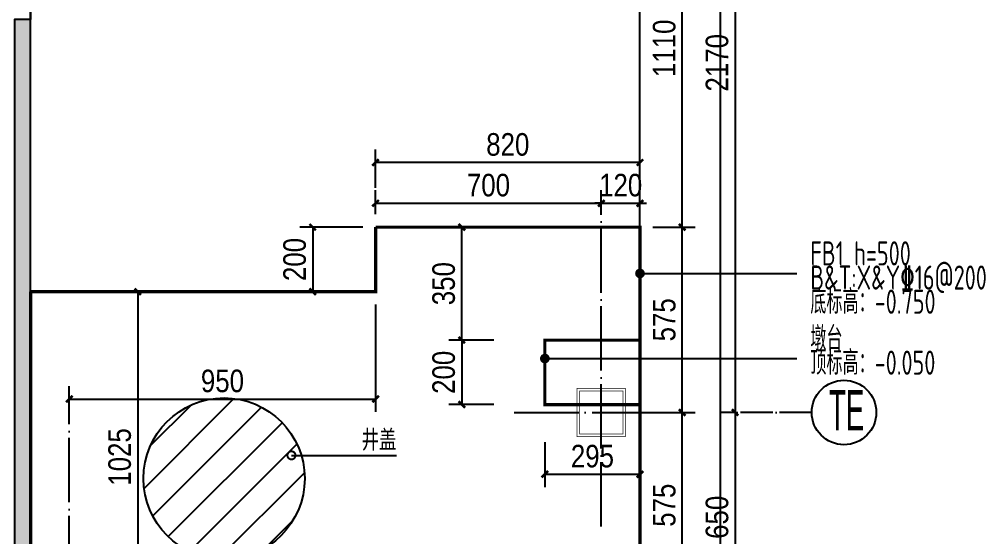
# Model space of a CAD drawing. Extents: x -40040 to 35635, y -182662 to -38118.
# Drawn here: x -5968 to -2971, y -92307 to -90702 of the extents above; entities that cross this region are included whole.
import ezdxf
from ezdxf import colors
from ezdxf.entities.mleader import LeaderData, LeaderLine
from ezdxf.math import Vec2, Vec3

# ---------------------------------------------------------------- set-up
doc = ezdxf.new("R2010")
doc.units = 0
doc.header["$LTSCALE"] = 1000
doc.header["$MEASUREMENT"] = 0
doc.linetypes.add('CENTER', pattern=[2, 1.25, -0.25, 0.25, -0.25])
doc.linetypes.add('DOTE', pattern=[2.42, 2, -0.2, 0.02, -0.2])
doc.layers.add('_0', color=7, linetype='Continuous', lineweight=25)
for name, color, linetype in [('A', 163, 'CENTER'), ('A-ANNO-NOTE', 4, 'Continuous'), ('A-FLOR-STRS', 54, 'Continuous'), ('A-FURN-PATT-251', 251, 'Continuous'), ('A-SECT-005', 5, 'Continuous'), ('A-WALL-FULL', 5, 'Continuous'), ('AXIS', 3, 'Continuous'), ('GL', 131, 'Continuous'), ('JC', 7, 'Continuous'), ('核对', 2, 'Continuous')]:
    doc.layers.add(name, color=color, linetype=linetype)
doc.styles.add('DIM_T3', font='ARIALN.TTF')
doc.styles.get("Standard").update_dxf_attribs({"font": 'tssdengs.shx', "width": 0.7, "bigfont": 'tssdchn.shx'})
doc.dimstyles.new('_TCH_ARCH&&20', dxfattribs={"dimtxt": 70, "dimasz": 20, "dimexe": 40, "dimexo": 40, "dimgap": 20, "dimtad": 1, "dimdec": 0, "dimzin": 0, "dimdsep": 46, "dimtxsty": 'DIM_T3', "dimblk": 'ARCHTICK', "dimcen": 0.09, "dimclrd": 6, "dimclre": 6, "dimclrt": 6, "dimazin": 2, "dimtfac": 1, "dimtdec": 0, "dimtix": 1, "dimtmove": 2, "dimatfit": 3, "dimfxl": 100, "dimfxlon": 1, "dimtolj": 1, "dimtzin": 0, "dimarcsym": 0})

# ---------------------------------------------------------------- blocks, each defined once
blk = doc.blocks.new('basesisi')
at = {"layer": 'A-FURN-PATT-251'}
h = blk.add_hatch(color=256, dxfattribs=at)
h.dxf.hatch_style = 1
h.paths.add_polyline_path([(28193.4, -83147.1), (27933.4, -83147.1), (27933.4, -83197.1), (28243.4, -83197.1), (28243.4, -78867.1), (28193.4, -78867.1)])
blk.add_line((28243.4, -78267.1), (28243.4, -78867.1), dxfattribs=at)
blk.add_lwpolyline([(28193.4, -83147.1), (27933.4, -83147.1), (27933.4, -83197.1), (28243.4, -83197.1), (28243.4, -78867.1), (28193.4, -78867.1), (28193.4, -83147.1)], dxfattribs=at)
blk = doc.blocks.new('_ArchTick')
at = {"color": 0, "linetype": 'ByBlock', "const_width": 0.4}
blk.add_lwpolyline([(-0.5, -0.5), (0.5, 0.5)], dxfattribs=at)
blk = doc.blocks.new('*D885')
at = {"layer": 'Defpoints', "color": 0, "transparency": 16777216}
for p in [(-4088.3, -116921.7), (-3912.3, -116921.7), (-4043.3, -117497.2)]:
    blk.add_point(p, dxfattribs=at)
at = {"layer": 'JC', "color": 6, "lineweight": -2, "transparency": 16777216}
for p, q in [((-4048.3, -116921.7), (-3872.3, -116921.7)), ((-3912.3, -117497.2), (-3912.3, -116921.7)), ((-4003.3, -117497.2), (-3872.3, -117497.2))]:
    blk.add_line(p, q, dxfattribs=at)
at = {"layer": 'JC', "color": 6, "lineweight": -2, "transparency": 16777216, "xscale": 20, "yscale": 20, "zscale": 20}
for p, rotation in [((-3912.3, -116921.7), 90), ((-3912.3, -117497.2), 270)]:
    blk.add_blockref('_ArchTick', p, dxfattribs=dict(at, rotation=rotation))
at = {"layer": 'JC', "color": 6, "transparency": 16777216, "insert": (-3967.8, -117209.5), "char_height": 70, "attachment_point": 5, "rotation": 90, "style": 'DIM_T3'}
blk.add_mtext('\\A1;575', dxfattribs=at)
blk = doc.blocks.new('*D886')
at = {"layer": 'Defpoints', "color": 0, "transparency": 16777216}
for p in [(-4043.3, -116346.7), (-3912.3, -116346.7), (-4088.3, -116921.7)]:
    blk.add_point(p, dxfattribs=at)
at = {"layer": 'JC', "color": 6, "lineweight": -2, "transparency": 16777216}
for p, q in [((-4003.3, -116346.7), (-3872.3, -116346.7)), ((-3912.3, -116921.7), (-3912.3, -116346.7)), ((-4048.3, -116921.7), (-3872.3, -116921.7))]:
    blk.add_line(p, q, dxfattribs=at)
at = {"layer": 'JC', "color": 6, "lineweight": -2, "transparency": 16777216, "xscale": 20, "yscale": 20, "zscale": 20}
for p, rotation in [((-3912.3, -116346.7), 90), ((-3912.3, -116921.7), 270)]:
    blk.add_blockref('_ArchTick', p, dxfattribs=dict(at, rotation=rotation))
at = {"layer": 'JC', "color": 6, "transparency": 16777216, "insert": (-3967.8, -116634.2), "char_height": 70, "attachment_point": 5, "rotation": 90, "style": 'DIM_T3'}
blk.add_mtext('\\A1;575', dxfattribs=at)
blk = doc.blocks.new('*D887')
at = {"layer": 'Defpoints', "color": 0, "transparency": 16777216}
for p in [(-4212.8, -115236.7), (-3912.3, -115236.7), (-4043.3, -116346.7)]:
    blk.add_point(p, dxfattribs=at)
at = {"layer": 'JC', "color": 6, "lineweight": -2, "transparency": 16777216}
for p, q in [((-4172.8, -115236.7), (-3872.3, -115236.7)), ((-3912.3, -116346.7), (-3912.3, -115236.7)), ((-4003.3, -116346.7), (-3872.3, -116346.7))]:
    blk.add_line(p, q, dxfattribs=at)
at = {"layer": 'JC', "color": 6, "lineweight": -2, "transparency": 16777216, "xscale": 20, "yscale": 20, "zscale": 20}
for p, rotation in [((-3912.3, -115236.7), 90), ((-3912.3, -116346.7), 270)]:
    blk.add_blockref('_ArchTick', p, dxfattribs=dict(at, rotation=rotation))
at = {"layer": 'JC', "color": 6, "transparency": 16777216, "insert": (-3968, -115791.7), "char_height": 70, "attachment_point": 5, "rotation": 90, "style": 'DIM_T3'}
blk.add_mtext('\\A1;1110', dxfattribs=at)
blk = doc.blocks.new('*D893')
at = {"layer": 'Defpoints', "color": 0, "transparency": 16777216}
for p in [(-4863.3, -116146.1), (-4863.3, -116264.5), (-4043.3, -116264.5)]:
    blk.add_point(p, dxfattribs=at)
at = {"layer": 'JC', "color": 6, "lineweight": -2, "transparency": 16777216}
for p, q in [((-4863.3, -116224.5), (-4863.3, -116106.1)), ((-4043.3, -116224.5), (-4043.3, -116106.1)), ((-4043.3, -116146.1), (-4863.3, -116146.1))]:
    blk.add_line(p, q, dxfattribs=at)
at = {"layer": 'JC', "color": 6, "lineweight": -2, "transparency": 16777216, "xscale": 20, "yscale": 20, "zscale": 20, "rotation": 180}
blk.add_blockref('_ArchTick', (-4863.3, -116146.1), dxfattribs=at)
at = {"layer": 'JC', "color": 6, "lineweight": -2, "transparency": 16777216, "xscale": 20, "yscale": 20, "zscale": 20}
blk.add_blockref('_ArchTick', (-4043.3, -116146.1), dxfattribs=at)
at = {"layer": 'JC', "color": 6, "transparency": 16777216, "insert": (-4453.3, -116090.4), "char_height": 70, "attachment_point": 5, "style": 'DIM_T3'}
blk.add_mtext('\\A1;820', dxfattribs=at)
blk = doc.blocks.new('*D904')
at = {"layer": 'Defpoints', "color": 0, "transparency": 16777216}
for p in [(-4863.3, -116346.7), (-5058.5, -116547.2), (-4863.3, -116547.2)]:
    blk.add_point(p, dxfattribs=at)
at = {"layer": 'JC', "color": 6, "lineweight": -2, "transparency": 16777216}
for p, q in [((-4903.3, -116346.7), (-5098.5, -116346.7)), ((-5058.5, -116346.7), (-5058.5, -116547.2)), ((-4903.3, -116547.2), (-5098.5, -116547.2))]:
    blk.add_line(p, q, dxfattribs=at)
at = {"layer": 'JC', "color": 6, "lineweight": -2, "transparency": 16777216, "xscale": 20, "yscale": 20, "zscale": 20}
for p, rotation in [((-5058.5, -116346.7), 90), ((-5058.5, -116547.2), 270)]:
    blk.add_blockref('_ArchTick', p, dxfattribs=dict(at, rotation=rotation))
at = {"layer": 'JC', "color": 6, "transparency": 16777216, "insert": (-5114.2, -116447), "char_height": 70, "attachment_point": 5, "rotation": 90, "style": 'DIM_T3'}
blk.add_mtext('\\A1;200', dxfattribs=at)
blk = doc.blocks.new('*D896')
at = {"layer": 'Defpoints', "color": 0, "transparency": 16777216}
for p in [(-4863.3, -116547.2), (-4863.3, -116880), (-5813.3, -116997.2)]:
    blk.add_point(p, dxfattribs=at)
at = {"layer": 'JC', "color": 6, "lineweight": -2, "transparency": 16777216}
for p, q in [((-4863.3, -116587.2), (-4863.3, -116920)), ((-5813.3, -116957.2), (-5813.3, -116840)), ((-5813.3, -116880), (-4863.3, -116880))]:
    blk.add_line(p, q, dxfattribs=at)
at = {"layer": 'JC', "color": 6, "lineweight": -2, "transparency": 16777216, "xscale": 20, "yscale": 20, "zscale": 20, "rotation": 180}
blk.add_blockref('_ArchTick', (-5813.3, -116880), dxfattribs=at)
at = {"layer": 'JC', "color": 6, "lineweight": -2, "transparency": 16777216, "xscale": 20, "yscale": 20, "zscale": 20}
blk.add_blockref('_ArchTick', (-4863.3, -116880), dxfattribs=at)
at = {"layer": 'JC', "color": 6, "transparency": 16777216, "insert": (-5338.3, -116824.3), "char_height": 70, "attachment_point": 5, "style": 'DIM_T3'}
blk.add_mtext('\\A1;950', dxfattribs=at)
blk = doc.blocks.new('*D897')
at = {"layer": 'Defpoints', "color": 0, "transparency": 16777216}
for p in [(-5687.9, -116547.2), (-5687.9, -117572.2), (-5601, -117572.2)]:
    blk.add_point(p, dxfattribs=at)
at = {"layer": 'JC', "color": 6, "lineweight": -2, "transparency": 16777216}
for p, q in [((-5647.9, -116547.2), (-5561, -116547.2)), ((-5601, -116547.2), (-5601, -117572.2)), ((-5647.9, -117572.2), (-5561, -117572.2))]:
    blk.add_line(p, q, dxfattribs=at)
at = {"layer": 'JC', "color": 6, "lineweight": -2, "transparency": 16777216, "xscale": 20, "yscale": 20, "zscale": 20}
for p, rotation in [((-5601, -116547.2), 90), ((-5601, -117572.2), 270)]:
    blk.add_blockref('_ArchTick', p, dxfattribs=dict(at, rotation=rotation))
at = {"layer": 'JC', "color": 6, "transparency": 16777216, "insert": (-5656.8, -117059.7), "char_height": 70, "attachment_point": 5, "rotation": 90, "style": 'DIM_T3'}
blk.add_mtext('\\A1;1025', dxfattribs=at)
blk = doc.blocks.new('*D871')
at = {"layer": 'Defpoints', "color": 0, "transparency": 16777216}
for p in [(-4163.3, -116272.4), (-4863.3, -116346.7), (-4163.3, -116346.7)]:
    blk.add_point(p, dxfattribs=at)
at = {"layer": 'JC', "color": 6, "lineweight": -2, "transparency": 16777216}
for p, q in [((-4863.3, -116306.7), (-4863.3, -116232.4)), ((-4163.3, -116306.7), (-4163.3, -116232.4)), ((-4863.3, -116272.4), (-4163.3, -116272.4))]:
    blk.add_line(p, q, dxfattribs=at)
at = {"layer": 'JC', "color": 6, "lineweight": -2, "transparency": 16777216, "xscale": 20, "yscale": 20, "zscale": 20, "rotation": 180}
blk.add_blockref('_ArchTick', (-4863.3, -116272.4), dxfattribs=at)
at = {"layer": 'JC', "color": 6, "lineweight": -2, "transparency": 16777216, "xscale": 20, "yscale": 20, "zscale": 20}
blk.add_blockref('_ArchTick', (-4163.3, -116272.4), dxfattribs=at)
at = {"layer": 'JC', "color": 6, "transparency": 16777216, "insert": (-4513.3, -116216.7), "char_height": 70, "attachment_point": 5, "style": 'DIM_T3'}
blk.add_mtext('\\A1;700', dxfattribs=at)
blk = doc.blocks.new('*D872')
at = {"layer": 'Defpoints', "color": 0, "transparency": 16777216}
for p in [(-4043.3, -116272.4), (-4163.3, -116346.7), (-4043.3, -116357)]:
    blk.add_point(p, dxfattribs=at)
at = {"layer": 'JC', "color": 6, "lineweight": -2, "transparency": 16777216}
for p, q in [((-4163.3, -116306.7), (-4163.3, -116232.4)), ((-4043.3, -116317), (-4043.3, -116232.4)), ((-4163.3, -116272.4), (-4183.3, -116272.4)), ((-4163.3, -116272.4), (-4043.3, -116272.4)), ((-4043.3, -116272.4), (-4023.3, -116272.4))]:
    blk.add_line(p, q, dxfattribs=at)
at = {"layer": 'JC', "color": 6, "lineweight": -2, "transparency": 16777216, "xscale": 20, "yscale": 20, "zscale": 20}
blk.add_blockref('_ArchTick', (-4163.3, -116272.4), dxfattribs=at)
at = {"layer": 'JC', "color": 6, "lineweight": -2, "transparency": 16777216, "xscale": 20, "yscale": 20, "zscale": 20, "rotation": 180}
blk.add_blockref('_ArchTick', (-4043.3, -116272.4), dxfattribs=at)
at = {"layer": 'JC', "color": 6, "transparency": 16777216, "insert": (-4103.3, -116216.7), "char_height": 70, "attachment_point": 5, "style": 'DIM_T3'}
blk.add_mtext('\\A1;120', dxfattribs=at)
blk = doc.blocks.new('*D841')
at = {"layer": 'Defpoints', "color": 0, "transparency": 16777216}
for p in [(-4213.8, -114751.7), (-3748.4, -116921.7), (-3748.4, -116921.7)]:
    blk.add_point(p, dxfattribs=at)
at = {"layer": '核对', "color": 6, "lineweight": -2, "transparency": 16777216}
for p, q in [((-3848.4, -114751.7), (-3708.4, -114751.7)), ((-3748.4, -114751.7), (-3748.4, -116921.7)), ((-3748.4, -116921.7), (-3788.4, -116921.7))]:
    blk.add_line(p, q, dxfattribs=at)
at = {"layer": '核对', "color": 6, "lineweight": -2, "transparency": 16777216, "xscale": 20, "yscale": 20, "zscale": 20}
for p, rotation in [((-3748.4, -114751.7), 90), ((-3748.4, -116921.7), 270)]:
    blk.add_blockref('_ArchTick', p, dxfattribs=dict(at, rotation=rotation))
at = {"layer": '核对', "color": 6, "transparency": 16777216, "insert": (-3804.1, -115836.7), "char_height": 70, "attachment_point": 5, "rotation": 90, "style": 'DIM_T3'}
blk.add_mtext('\\A1;2170', dxfattribs=at)
blk = doc.blocks.new('*D842')
at = {"layer": 'Defpoints', "color": 0, "transparency": 16777216}
for p in [(-3748.4, -116921.7), (-3748.4, -117572.2), (-3748.4, -117572.2)]:
    blk.add_point(p, dxfattribs=at)
at = {"layer": '核对', "color": 6, "lineweight": -2, "transparency": 16777216}
for p, q in [((-3748.4, -116921.7), (-3788.4, -116921.7)), ((-3748.4, -116921.7), (-3748.4, -117572.2)), ((-3748.4, -117572.2), (-3788.4, -117572.2))]:
    blk.add_line(p, q, dxfattribs=at)
at = {"layer": '核对', "color": 6, "lineweight": -2, "transparency": 16777216, "xscale": 20, "yscale": 20, "zscale": 20}
for p, rotation in [((-3748.4, -116921.7), 90), ((-3748.4, -117572.2), 270)]:
    blk.add_blockref('_ArchTick', p, dxfattribs=dict(at, rotation=rotation))
at = {"layer": '核对', "color": 6, "transparency": 16777216, "insert": (-3804.1, -117247), "char_height": 70, "attachment_point": 5, "rotation": 90, "style": 'DIM_T3'}
blk.add_mtext('\\A1;650', dxfattribs=at)
blk = doc.blocks.new('00')
at = {"layer": 'A', "ltscale": 0.3}
for p, q in [((28518.3, -127585.9), (28518.3, -113480.5)), ((30408.3, -127585.9), (30408.3, -113480.5))]:
    blk.add_line(p, q, dxfattribs=at)
blk = doc.blocks.new('shuijinnb')
at = {"layer": 'A-SECT-005'}
h = blk.add_hatch(dxfattribs=at)
h.set_pattern_fill('ANSI31', color=1, scale=50)
h.set_pattern_definition([(45, (-46462.45, 1104.22), (-56.1266, 56.1266), [])])
edge = h.paths.add_edge_path()
edge.add_arc((-5333.3, -117126.7), 250, 0, 360)
edge = h.paths.add_edge_path()
edge.add_arc((-5693.3, -123676.7), 250, 0, 360)
edge = h.paths.add_edge_path()
edge.add_arc((-5143.3, -124276.7), 250, 0, 360)
at = {"layer": 'A-SECT-005', "color": 1}
blk.add_circle((-5333.3, -117126.7), 250, dxfattribs=at)
blk = doc.blocks.new('*D94')
at = {"layer": 'Defpoints', "color": 0, "transparency": 16777216}
for p in [(-4338.3, -91897.2), (-4043.3, -91897.2), (-4043.3, -92113.4)]:
    blk.add_point(p, dxfattribs=at)
at = {"layer": '核对', "color": 6, "lineweight": -2, "transparency": 16777216}
for p, q in [((-4338.3, -92013.4), (-4338.3, -92153.4)), ((-4043.3, -92013.4), (-4043.3, -92153.4)), ((-4338.3, -92113.4), (-4043.3, -92113.4))]:
    blk.add_line(p, q, dxfattribs=at)
at = {"layer": '核对', "color": 6, "lineweight": -2, "transparency": 16777216, "xscale": 20, "yscale": 20, "zscale": 20, "rotation": 180}
blk.add_blockref('_ArchTick', (-4338.3, -92113.4), dxfattribs=at)
at = {"layer": '核对', "color": 6, "lineweight": -2, "transparency": 16777216, "xscale": 20, "yscale": 20, "zscale": 20}
blk.add_blockref('_ArchTick', (-4043.3, -92113.4), dxfattribs=at)
at = {"layer": '核对', "color": 6, "transparency": 16777216, "insert": (-4190.8, -92057.6), "char_height": 70, "attachment_point": 5, "style": 'DIM_T3'}
blk.add_mtext('\\A1;295', dxfattribs=at)
blk = doc.blocks.new('*D95')
at = {"layer": 'Defpoints', "color": 0, "transparency": 16777216}
for p in [(-4596.1, -91346.7), (-4338.3, -91346.7), (-4338.3, -91697.2)]:
    blk.add_point(p, dxfattribs=at)
at = {"layer": '核对', "color": 6, "lineweight": -2, "transparency": 16777216}
for p, q in [((-4496.1, -91346.7), (-4636.1, -91346.7)), ((-4596.1, -91697.2), (-4596.1, -91346.7)), ((-4496.1, -91697.2), (-4636.1, -91697.2))]:
    blk.add_line(p, q, dxfattribs=at)
at = {"layer": '核对', "color": 6, "lineweight": -2, "transparency": 16777216, "xscale": 20, "yscale": 20, "zscale": 20}
for p, rotation in [((-4596.1, -91346.7), 90), ((-4596.1, -91697.2), 270)]:
    blk.add_blockref('_ArchTick', p, dxfattribs=dict(at, rotation=rotation))
at = {"layer": '核对', "color": 6, "transparency": 16777216, "insert": (-4651.9, -91522), "char_height": 70, "attachment_point": 5, "rotation": 90, "style": 'DIM_T3'}
blk.add_mtext('\\A1;350', dxfattribs=at)
blk = doc.blocks.new('*D96')
at = {"layer": 'Defpoints', "color": 0, "transparency": 16777216}
for p in [(-4338.3, -91697.2), (-4596.1, -91897.2), (-4338.3, -91897.2)]:
    blk.add_point(p, dxfattribs=at)
at = {"layer": '核对', "color": 6, "lineweight": -2, "transparency": 16777216}
for p, q in [((-4496.1, -91697.2), (-4636.1, -91697.2)), ((-4596.1, -91697.2), (-4596.1, -91897.2)), ((-4496.1, -91897.2), (-4636.1, -91897.2))]:
    blk.add_line(p, q, dxfattribs=at)
at = {"layer": '核对', "color": 6, "lineweight": -2, "transparency": 16777216, "xscale": 20, "yscale": 20, "zscale": 20}
for p, rotation in [((-4596.1, -91697.2), 90), ((-4596.1, -91897.2), 270)]:
    blk.add_blockref('_ArchTick', p, dxfattribs=dict(at, rotation=rotation))
at = {"layer": '核对', "color": 6, "transparency": 16777216, "insert": (-4651.9, -91797.2), "char_height": 70, "attachment_point": 5, "rotation": 90, "style": 'DIM_T3'}
blk.add_mtext('\\A1;200', dxfattribs=at)
blk = doc.blocks.new('TZ')
at = {"layer": 'GL', "color": 3, "linetype": 'DOTE', "ltscale": 0.05}
blk.add_line((15995, -116921.7), (15712.3, -116921.7), dxfattribs=at)
at = {"layer": 'GL', "color": 3}
blk.add_circle((16095, -116921.7), 100, dxfattribs=at)
at = {"layer": 'GL', "color": 3, "style": 'DIM_T3', "width": 0.6}
blk.add_text('TE', height=125, dxfattribs=at).set_placement((16048.2, -116977.3))
blk = doc.blocks.new('_DotSmall')
at = {"color": 0, "linetype": 'ByBlock', "const_width": 0.5}
blk.add_lwpolyline([(-0.0625, 0, 1), (0.0625, 0, 1)], format="xyb", close=True, dxfattribs=at)
blk = doc.blocks.new('JC20260725')
at = {"layer": 'AXIS', "color": 2, "linetype": 'DOTE', "ltscale": 0.1}
for p, q in [((-4163.3, -117276), (-4163.3, -116286.7)), ((-5813.3, -117926.5), (-5813.3, -116937.2)), ((-4433.3, -116921.7), (-3893.3, -116921.7))]:
    blk.add_line(p, q, dxfattribs=at)
at = {"layer": 'GL', "color": 7}
blk.add_line((-4043.3, -116490.3), (-3557.3, -116490.3), dxfattribs=at)
at = {"layer": 'GL', "color": 3}
blk.add_line((-4338.3, -116754.4), (-3557.3, -116754.4), dxfattribs=at)
at = {"layer": 'GL', "color": 7, "const_width": 15}
blk.add_lwpolyline([(-4050.8, -116490.3, 1), (-4035.8, -116490.3, 1)], format="xyb", close=True, dxfattribs=at)
at = {"layer": 'GL', "color": 3, "const_width": 15}
blk.add_lwpolyline([(-4345.8, -116754.4, 1), (-4330.8, -116754.4, 1)], format="xyb", close=True, dxfattribs=at)
at = {"layer": 'GL', "color": 3, "const_width": 2}
for points in [[(-4238.3, -116846.7), (-4088.3, -116846.7), (-4088.3, -116996.7), (-4238.3, -116996.7)], [(-4230.3, -116854.7), (-4096.3, -116854.7), (-4096.3, -116988.7), (-4230.3, -116988.7)]]:
    blk.add_lwpolyline(points, close=True, dxfattribs=at)
at = {"layer": 'JC', "color": 2, "const_width": 10}
for points in [[(-4863.3, -116346.7), (-4863.3, -116547.2), (-5933.3, -116547.2)], [(-4043.3, -117497.2), (-4043.3, -116346.7), (-4863.3, -116346.7)], [(-5933.3, -116547.2), (-5933.3, -117997.1)]]:
    blk.add_lwpolyline(points, dxfattribs=at)
at = {"layer": 'JC', "color": 7, "width": 0.7}
for s, p in [('FB1 h=500', (-3514.9, -116465.6)), ('B&T:X&Y%%13216@200 ', (-3514.9, -116540.6)), ('底标高：-0.750', (-3514.9, -116615.6))]:
    blk.add_text(s, height=75, dxfattribs=at).set_placement(p)
at = {"layer": 'JC', "color": 3, "width": 0.7}
for s, p in [('墩台', (-3514.9, -116729.7)), ('顶标高：-0.050', (-3514.9, -116804.7))]:
    blk.add_text(s, height=75, dxfattribs=at).set_placement(p)
at = {"layer": 'JC', "color": 2}
for base, p1, p2, picture, middle in [((-3912.3, -115236.7), (-4043.3, -116346.7), (-4212.8, -115236.7), '*D887', (-3968, -115791.7)), ((-5058.4723, -116547.2333), (-4863.3203, -116346.7498), (-4863.3203, -116547.2333), '*D904', (-5114.2125, -116446.9916)), ((-3912.3, -116346.7), (-4088.3, -116921.7), (-4043.3, -116346.7), '*D886', (-3967.8, -116634.2)), ((-5601, -117572.2), (-5687.9, -116547.2), (-5687.9, -117572.2), '*D897', (-5656.8, -117059.7)), ((-3912.25, -116921.7498), (-4043.3203, -117497.2333), (-4088.3203, -116921.7498), '*D885', (-3967.8469, -117209.4916))]:
    dim = blk.add_linear_dim(base=base, p1=p1, p2=p2, angle=90, dimstyle='_TCH_ARCH&&20', override={"dimexo": 40, "dimfxl": 1.5, "dimfxlon": 0}, dxfattribs=at)
    dim.commit()
    dim.dimension.update_dxf_attribs({"geometry": picture, "text_midpoint": middle})
for base, p1, p2, picture, middle in [((-4863.3, -116146.1), (-4043.3, -116264.5), (-4863.3, -116264.5), '*D893', (-4453.3, -116090.4)), ((-4163.3, -116272.4), (-4863.3, -116346.7), (-4163.3, -116346.7), '*D871', (-4513.3, -116216.7)), ((-4043.3, -116272.4), (-4163.3, -116346.7), (-4043.3, -116357), '*D872', (-4103.3, -116216.7)), ((-4863.3, -116880), (-5813.3, -116997.2), (-4863.3, -116547.2), '*D896', (-5338.3, -116824.3))]:
    dim = blk.add_linear_dim(base=base, p1=p1, p2=p2, dimstyle='_TCH_ARCH&&20', override={"dimexo": 40, "dimfxl": 1.5, "dimfxlon": 0}, dxfattribs=at)
    dim.commit()
    dim.dimension.update_dxf_attribs({"geometry": picture, "text_midpoint": middle})
at = {"layer": '核对'}
for base, p1, p2, picture, middle in [((-3748.4, -116921.7), (-4213.8, -114751.7), (-3748.4, -116921.7), '*D841', (-3804.1, -115836.7)), ((-3748.367, -117572.2333), (-3748.367, -116921.7498), (-3748.367, -117572.2333), '*D842', (-3804.1071, -117246.9916))]:
    dim = blk.add_linear_dim(base=base, p1=p1, p2=p2, angle=90, dimstyle='_TCH_ARCH&&20', dxfattribs=at)
    dim.commit()
    dim.dimension.update_dxf_attribs({"geometry": picture, "text_midpoint": middle})

msp = doc.modelspace()

# ---------------------------------------------------------------- linework, layer by layer
at = {"layer": 'A-FLOR-STRS'}
for p, q in [((-4043.3, -102768.4), (-4043.3, -88632.9)), ((-3793.3, -102768.4), (-3793.3, -88632.9))]:
    msp.add_line(p, q, dxfattribs=at)
at = {"layer": 'A-WALL-FULL'}
msp.add_line((-5933.3, -95031.7), (-5933.3, -88632.9), dxfattribs=at)
at = {"layer": 'JC', "color": 9, "const_width": 10}
msp.add_lwpolyline([(-4338.3, -91897.2), (-4043.3, -91897.2), (-4043.3, -91697.2), (-4338.3, -91697.2)], close=True, dxfattribs=at)

# ---------------------------------------------------------------- block references
at = {"layer": '_0', "color": 6}
msp.add_blockref('basesisi', (-34176.7, -11834.7), dxfattribs=at)
at = {"layer": 'GL'}
msp.add_blockref('TZ', (-19505.6, 25000), dxfattribs=at)
at = {"layer": 'JC', "color": 2}
msp.add_blockref('JC20260725', (0, 25000), dxfattribs=at)
at = {"layer": '核对', "color": 2}
msp.add_blockref('00', (-34451.6, 25000), dxfattribs=at)
at = {"layer": '核对', "color": 1}
msp.add_blockref('shuijinnb', (0, 25000), dxfattribs=at)

# ---------------------------------------------------------------- dimensions: what is measured, and where the dimension line sits
at = {"layer": '核对'}
for base, p1, p2, picture, middle in [((-4596.1493, -91346.7498), (-4338.3203, -91697.2333), (-4338.3203, -91346.7498), '*D95', (-4651.8894, -91521.9916)), ((-4596.1, -91897.2), (-4338.3, -91697.2), (-4338.3, -91897.2), '*D96', (-4651.9, -91797.2))]:
    dim = msp.add_linear_dim(base=base, p1=p1, p2=p2, angle=90, dimstyle='_TCH_ARCH&&20', dxfattribs=at)
    dim.commit()
    dim.dimension.update_dxf_attribs({"geometry": picture, "text_midpoint": middle})
dim = msp.add_linear_dim(base=(-4043.3, -92113.4), p1=(-4338.3, -91897.2), p2=(-4043.3, -91897.2), dimstyle='_TCH_ARCH&&20', dxfattribs=at)
dim.commit()
dim.dimension.update_dxf_attribs({"geometry": '*D94', "text_midpoint": (-4190.8, -92057.6)})

# ---------------------------------------------------------------- leaders
at = {"layer": 'A-ANNO-NOTE'}
ml = msp.add_multileader_mtext('Standard', dxfattribs=at)
ml.set_content('{\\fSimSun|b0|i0|c134|p2;井盖}', color=256)
ml.set_leader_properties()
ml.set_arrow_properties(name='DOTSMALL')
ml.build(insert=Vec2(0, 0))
ml.multileader.update_dxf_attribs({"text_left_attachment_type": 5, "text_right_attachment_type": 5, "dogleg_length": 81.8, "arrow_head_size": 49.9})
ctx = ml.context
ctx.base_point, ctx.char_height, ctx.arrow_head_size, ctx.landing_gap_size, ctx.plane_origin = Vec3(-4910.7, -92054.8), 56.7, 49.9, 3.4, Vec3(-9136.2, -92809.5)
ctx.left_attachment, ctx.right_attachment, ctx.text_align_type = 5, 5, 2
notes = []
notes.append((ctx, [(1, (1, 1, 0), (-4964, -92054.8), (1, 0), 53.2, [(0, [(-5124.3, -92054.8)], 0, [])])]))
ctx.mtext.insert, ctx.mtext.alignment, ctx.mtext.flow_direction = Vec3(-4798.7, -91976.9), 3, 5
for ctx, leaders in notes:
    for number, flags, end, landing, length, lines in leaders:
        leader = LeaderData()
        leader.index, (leader.has_last_leader_line, leader.has_dogleg_vector, leader.attachment_direction) = number, flags
        leader.last_leader_point, leader.dogleg_vector, leader.dogleg_length = Vec3(end), Vec3(landing), length
        for number, points, colour, breaks in lines:
            line = LeaderLine()
            line.index, line.vertices, line.color, line.breaks = number, Vec3.list(points), colors.encode_raw_color(colour), breaks
            leader.lines.append(line)
        ctx.leaders.append(leader)

doc.saveas('drawing.dxf')
